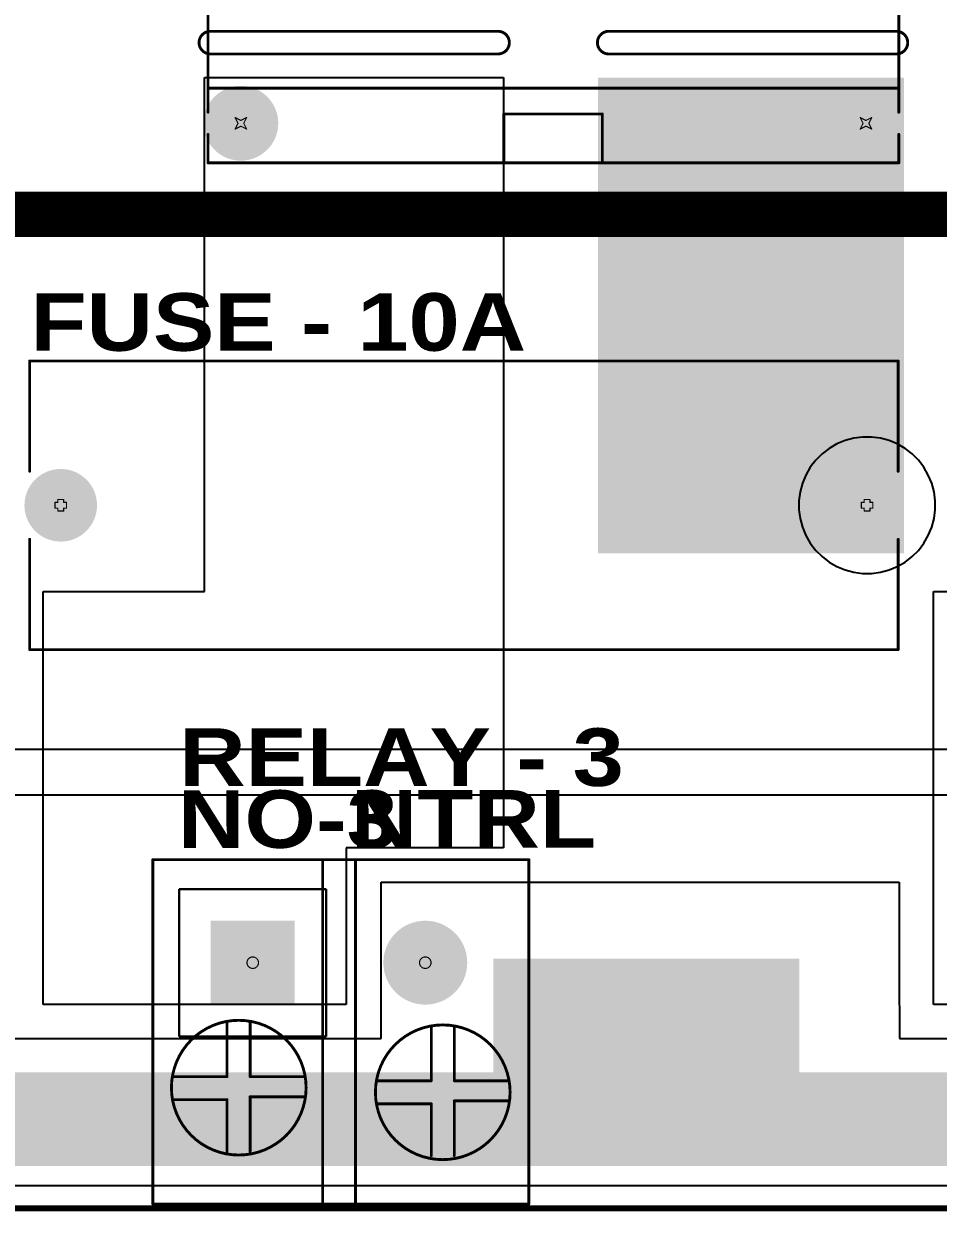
# Model space of a CAD drawing. Header units: inches. Extents: x 0 to 212, y 0 to 208.
# Drawn here: x 3.08 to 4.669, y -0.159 to 1.905 of the extents above; entities that cross this region are included whole.
import ezdxf

# ---------------------------------------------------------------- set-up
doc = ezdxf.new("R2010")
doc.units = ezdxf.units.IN
doc.header["$MEASUREMENT"] = 0
for name, color, linetype in [('Board Outline', 216, 'Continuous'), ('Bottom Layer', 5, 'Continuous'), ('Bottom Solder', 6, 'Continuous'), ('Drill Drawing', 1, 'Continuous'), ('Multi-Layer', 9, 'Continuous'), ('Pad Holes', 156, 'Continuous'), ('Top Layer', 1, 'Continuous'), ('Top Overlay', 2, 'Continuous'), ('Top Solder', 216, 'Continuous')]:
    doc.layers.add(name, color=color, linetype=linetype)
doc.styles.add('Arial', font='', dxfattribs={"height": 0.2})
doc.styles.add('Arial Black_Bold', font='', dxfattribs={"height": 0.2})
doc.styles.get('Arial').set_extended_font_data('Arial')
doc.styles.get('Arial Black_Bold').set_extended_font_data('Arial Black', bold=True)

# ---------------------------------------------------------------- blocks, each defined once
blk = doc.blocks.new('DBT50G_7_62_2P_BK_P_3')
at = {"layer": 'Bottom Layer'}
blk.add_hatch(color=5, dxfattribs=at).paths.add_polyline_path([(-0.2189, 0.0689), (-0.0811, 0.0689), (-0.0811, -0.0689), (-0.2189, -0.0689)])
h = blk.add_hatch(color=5, dxfattribs=at)
edge = h.paths.add_edge_path()
edge.add_arc((0.15, 0), 0.0689, 0, 360)
at = {"layer": 'Bottom Solder'}
blk.add_hatch(color=6, dxfattribs=at).paths.add_polyline_path([(-0.2229, 0.0729), (-0.0771, 0.0729), (-0.0771, -0.0729), (-0.2229, -0.0729)])
h = blk.add_hatch(color=6, dxfattribs=at)
edge = h.paths.add_edge_path()
edge.add_arc((0.15, 0), 0.0729, 0, 360)
at = {"layer": 'Multi-Layer'}
blk.add_hatch(color=9, dxfattribs=at).paths.add_polyline_path([(-0.2189, 0.0689), (-0.0811, 0.0689), (-0.0811, -0.0689), (-0.2189, -0.0689)])
h = blk.add_hatch(color=9, dxfattribs=at)
edge = h.paths.add_edge_path()
edge.add_arc((0.15, 0), 0.0689, 0, 360)
at = {"layer": 'Pad Holes'}
h = blk.add_hatch(color=7, dxfattribs=at)
edge = h.paths.add_edge_path()
edge.add_arc((-0.15, 0), 0.0335, 0, 360)
h = blk.add_hatch(color=7, dxfattribs=at)
edge = h.paths.add_edge_path()
edge.add_arc((0.15, 0), 0.0335, 0, 360)
at = {"layer": 'Top Layer'}
blk.add_hatch(color=1, dxfattribs=at).paths.add_polyline_path([(-0.2189, 0.0689), (-0.0811, 0.0689), (-0.0811, -0.0689), (-0.2189, -0.0689)])
h = blk.add_hatch(color=1, dxfattribs=at)
edge = h.paths.add_edge_path()
edge.add_arc((0.15, 0), 0.0689, 0, 360)
at = {"layer": 'Top Solder'}
blk.add_hatch(color=216, dxfattribs=at).paths.add_polyline_path([(-0.2229, 0.0729), (-0.0771, 0.0729), (-0.0771, -0.0729), (-0.2229, -0.0729)])
h = blk.add_hatch(color=216, dxfattribs=at)
edge = h.paths.add_edge_path()
edge.add_arc((0.15, 0), 0.0729, 0, 360)
at = {"layer": 'Top Overlay'}
for points in [[(-0.3236, 0.1791, 0.005, 0.005, 0), (0.3299, 0.1791, 0.005, 0.005, 0)], [(-0.3236, -0.4193, 0.005, 0.005, 0), (-0.3236, 0.1791, 0.005, 0.005, 0)], [(-0.0284, 0.1791, 0.005, 0.005, 0), (0.0287, 0.1791, 0.005, 0.005, 0)], [(-0.0284, -0.4193, 0.005, 0.005, 0), (-0.0284, 0.1791, 0.005, 0.005, 0)], [(0.0287, -0.4193, 0.005, 0.005, 0), (0.0287, 0.1791, 0.005, 0.005, 0)], [(0.3299, -0.4193, 0.005, 0.005, 0), (0.3299, 0.1791, 0.005, 0.005, 0)], [(-0.1946, -0.198, 0.005, 0.005, 0), (-0.1946, -0.103, 0.005, 0.005, 0)], [(-0.1546, -0.198, 0.005, 0.005, 0), (-0.1546, -0.103, 0.005, 0.005, 0)], [(0.1604, -0.2052, 0.005, 0.005, 0), (0.1604, -0.1102, 0.005, 0.005, 0)], [(0.2004, -0.2052, 0.005, 0.005, 0), (0.2004, -0.1102, 0.005, 0.005, 0)], [(-0.2896, -0.198, 0.005, 0.005, 0), (-0.1946, -0.198, 0.005, 0.005, 0)], [(-0.1546, -0.198, 0.005, 0.005, 0), (-0.0596, -0.198, 0.005, 0.005, 0)], [(0.0654, -0.2052, 0.005, 0.005, 0), (0.1604, -0.2052, 0.005, 0.005, 0)], [(0.2004, -0.2052, 0.005, 0.005, 0), (0.2954, -0.2052, 0.005, 0.005, 0)], [(-0.2896, -0.238, 0.005, 0.005, 0), (-0.1946, -0.238, 0.005, 0.005, 0)], [(-0.1946, -0.328, 0.005, 0.005, 0), (-0.1946, -0.238, 0.005, 0.005, 0)], [(-0.1546, -0.233, 0.005, 0.005, 0), (-0.0596, -0.233, 0.005, 0.005, 0)], [(-0.1546, -0.328, 0.005, 0.005, 0), (-0.1546, -0.233, 0.005, 0.005, 0)], [(0.0654, -0.2452, 0.005, 0.005, 0), (0.1604, -0.2452, 0.005, 0.005, 0)], [(0.1604, -0.3352, 0.005, 0.005, 0), (0.1604, -0.2452, 0.005, 0.005, 0)], [(0.2004, -0.2402, 0.005, 0.005, 0), (0.2954, -0.2402, 0.005, 0.005, 0)], [(0.2004, -0.3352, 0.005, 0.005, 0), (0.2004, -0.2402, 0.005, 0.005, 0)], [(-0.3236, -0.4193, 0.005, 0.005, 0), (0.3299, -0.4193, 0.005, 0.005, 0)], [(-0.0284, -0.4193, 0.005, 0.005, 0), (0.0287, -0.4193, 0.005, 0.005, 0)]]:
    blk.add_lwpolyline(points, format="xyseb", dxfattribs=at)
for points in [[(-0.3249, 0.1791, 0.0025, 0.0025, 1), (-0.3224, 0.1791, 0.0025, 0.0025, 1)], [(-0.3249, 0.1791, 0.0025, 0.0025, 1), (-0.3224, 0.1791, 0.0025, 0.0025, 1)], [(-0.0296, 0.1791, 0.0025, 0.0025, 1), (-0.0271, 0.1791, 0.0025, 0.0025, 1)], [(-0.0296, 0.1791, 0.0025, 0.0025, 1), (-0.0271, 0.1791, 0.0025, 0.0025, 1)], [(0.0275, 0.1791, 0.0025, 0.0025, 1), (0.03, 0.1791, 0.0025, 0.0025, 1)], [(0.0275, 0.1791, 0.0025, 0.0025, 1), (0.03, 0.1791, 0.0025, 0.0025, 1)], [(0.3287, 0.1791, 0.0025, 0.0025, 1), (0.3312, 0.1791, 0.0025, 0.0025, 1)], [(0.3287, 0.1791, 0.0025, 0.0025, 1), (0.3312, 0.1791, 0.0025, 0.0025, 1)], [(-0.0572, -0.2172, 0.005, 0.005, 1), (-0.2913, -0.2172, 0.005, 0.005, 1)], [(-0.1959, -0.103, 0.0025, 0.0025, 1), (-0.1934, -0.103, 0.0025, 0.0025, 1)], [(-0.1559, -0.103, 0.0025, 0.0025, 1), (-0.1534, -0.103, 0.0025, 0.0025, 1)], [(0.2974, -0.2252, 0.005, 0.005, 1), (0.0633, -0.2252, 0.005, 0.005, 1)], [(0.1591, -0.1102, 0.0025, 0.0025, 1), (0.1616, -0.1102, 0.0025, 0.0025, 1)], [(0.1991, -0.1102, 0.0025, 0.0025, 1), (0.2016, -0.1102, 0.0025, 0.0025, 1)], [(-0.2909, -0.198, 0.0025, 0.0025, 1), (-0.2884, -0.198, 0.0025, 0.0025, 1)], [(-0.1959, -0.198, 0.0025, 0.0025, 1), (-0.1934, -0.198, 0.0025, 0.0025, 1)], [(-0.1959, -0.198, 0.0025, 0.0025, 1), (-0.1934, -0.198, 0.0025, 0.0025, 1)], [(-0.1559, -0.198, 0.0025, 0.0025, 1), (-0.1534, -0.198, 0.0025, 0.0025, 1)], [(-0.1559, -0.198, 0.0025, 0.0025, 1), (-0.1534, -0.198, 0.0025, 0.0025, 1)], [(-0.0609, -0.198, 0.0025, 0.0025, 1), (-0.0584, -0.198, 0.0025, 0.0025, 1)], [(0.0641, -0.2052, 0.0025, 0.0025, 1), (0.0666, -0.2052, 0.0025, 0.0025, 1)], [(0.1591, -0.2052, 0.0025, 0.0025, 1), (0.1616, -0.2052, 0.0025, 0.0025, 1)], [(0.1591, -0.2052, 0.0025, 0.0025, 1), (0.1616, -0.2052, 0.0025, 0.0025, 1)], [(0.1991, -0.2052, 0.0025, 0.0025, 1), (0.2016, -0.2052, 0.0025, 0.0025, 1)], [(0.1991, -0.2052, 0.0025, 0.0025, 1), (0.2016, -0.2052, 0.0025, 0.0025, 1)], [(0.2941, -0.2052, 0.0025, 0.0025, 1), (0.2966, -0.2052, 0.0025, 0.0025, 1)], [(-0.2926, -0.2172, 0.0025, 0.0025, 1), (-0.2901, -0.2172, 0.0025, 0.0025, 1)], [(-0.0585, -0.2172, 0.0025, 0.0025, 1), (-0.056, -0.2172, 0.0025, 0.0025, 1)], [(0.0621, -0.2252, 0.0025, 0.0025, 1), (0.0645, -0.2252, 0.0025, 0.0025, 1)], [(0.2962, -0.2252, 0.0025, 0.0025, 1), (0.2987, -0.2252, 0.0025, 0.0025, 1)], [(-0.2909, -0.238, 0.0025, 0.0025, 1), (-0.2884, -0.238, 0.0025, 0.0025, 1)], [(-0.1959, -0.238, 0.0025, 0.0025, 1), (-0.1934, -0.238, 0.0025, 0.0025, 1)], [(-0.1959, -0.238, 0.0025, 0.0025, 1), (-0.1934, -0.238, 0.0025, 0.0025, 1)], [(-0.1559, -0.233, 0.0025, 0.0025, 1), (-0.1534, -0.233, 0.0025, 0.0025, 1)], [(-0.1559, -0.233, 0.0025, 0.0025, 1), (-0.1534, -0.233, 0.0025, 0.0025, 1)], [(-0.0609, -0.233, 0.0025, 0.0025, 1), (-0.0584, -0.233, 0.0025, 0.0025, 1)], [(0.0641, -0.2452, 0.0025, 0.0025, 1), (0.0666, -0.2452, 0.0025, 0.0025, 1)], [(0.1591, -0.2452, 0.0025, 0.0025, 1), (0.1616, -0.2452, 0.0025, 0.0025, 1)], [(0.1591, -0.2452, 0.0025, 0.0025, 1), (0.1616, -0.2452, 0.0025, 0.0025, 1)], [(0.1991, -0.2402, 0.0025, 0.0025, 1), (0.2016, -0.2402, 0.0025, 0.0025, 1)], [(0.1991, -0.2402, 0.0025, 0.0025, 1), (0.2016, -0.2402, 0.0025, 0.0025, 1)], [(0.2941, -0.2402, 0.0025, 0.0025, 1), (0.2966, -0.2402, 0.0025, 0.0025, 1)], [(-0.1959, -0.328, 0.0025, 0.0025, 1), (-0.1934, -0.328, 0.0025, 0.0025, 1)], [(-0.1559, -0.328, 0.0025, 0.0025, 1), (-0.1534, -0.328, 0.0025, 0.0025, 1)], [(0.1591, -0.3352, 0.0025, 0.0025, 1), (0.1616, -0.3352, 0.0025, 0.0025, 1)], [(0.1991, -0.3352, 0.0025, 0.0025, 1), (0.2016, -0.3352, 0.0025, 0.0025, 1)], [(-0.3249, -0.4193, 0.0025, 0.0025, 1), (-0.3224, -0.4193, 0.0025, 0.0025, 1)], [(-0.3249, -0.4193, 0.0025, 0.0025, 1), (-0.3224, -0.4193, 0.0025, 0.0025, 1)], [(-0.0296, -0.4193, 0.0025, 0.0025, 1), (-0.0271, -0.4193, 0.0025, 0.0025, 1)], [(-0.0296, -0.4193, 0.0025, 0.0025, 1), (-0.0271, -0.4193, 0.0025, 0.0025, 1)], [(0.0275, -0.4193, 0.0025, 0.0025, 1), (0.03, -0.4193, 0.0025, 0.0025, 1)], [(0.0275, -0.4193, 0.0025, 0.0025, 1), (0.03, -0.4193, 0.0025, 0.0025, 1)], [(0.3287, -0.4193, 0.0025, 0.0025, 1), (0.3312, -0.4193, 0.0025, 0.0025, 1)], [(0.3287, -0.4193, 0.0025, 0.0025, 1), (0.3312, -0.4193, 0.0025, 0.0025, 1)]]:
    blk.add_lwpolyline(points, format="xyseb", close=True, dxfattribs=at)
blk = doc.blocks.new('G4A_1A_PE_DC24_94')
at = {"layer": 'Bottom Layer'}
blk.add_hatch(color=5, dxfattribs=at).paths.add_polyline_path([(-0.4094, 0.1732), (-0.5354, 0.1732), (-0.5354, 0.2992), (-0.4094, 0.2992)])
h = blk.add_hatch(color=5, dxfattribs=at)
edge = h.paths.add_edge_path()
edge.add_arc((0.3937, 0.2362), 0.063, 0, 360)
h = blk.add_hatch(color=5, dxfattribs=at)
edge = h.paths.add_edge_path()
edge.add_arc((-0.5433, -0.2362), 0.063, 0, 360)
h = blk.add_hatch(color=5, dxfattribs=at)
edge = h.paths.add_edge_path()
edge.add_arc((0.5433, -0.2362), 0.063, 0, 360)
at = {"layer": 'Bottom Solder'}
blk.add_hatch(color=6, dxfattribs=at).paths.add_polyline_path([(-0.4074, 0.1712), (-0.5374, 0.1712), (-0.5374, 0.3012), (-0.4074, 0.3012)])
h = blk.add_hatch(color=6, dxfattribs=at)
edge = h.paths.add_edge_path()
edge.add_arc((0.3937, 0.2362), 0.065, 0, 360)
h = blk.add_hatch(color=6, dxfattribs=at)
edge = h.paths.add_edge_path()
edge.add_arc((-0.5433, -0.2362), 0.065, 0, 360)
h = blk.add_hatch(color=6, dxfattribs=at)
edge = h.paths.add_edge_path()
edge.add_arc((0.5433, -0.2362), 0.065, 0, 360)
at = {"layer": 'Multi-Layer'}
blk.add_hatch(color=9, dxfattribs=at).paths.add_polyline_path([(-0.4094, 0.1732), (-0.5354, 0.1732), (-0.5354, 0.2992), (-0.4094, 0.2992)])
h = blk.add_hatch(color=9, dxfattribs=at)
edge = h.paths.add_edge_path()
edge.add_arc((0.3937, 0.2362), 0.063, 0, 360)
h = blk.add_hatch(color=9, dxfattribs=at)
edge = h.paths.add_edge_path()
edge.add_arc((-0.5433, -0.2362), 0.063, 0, 360)
h = blk.add_hatch(color=9, dxfattribs=at)
edge = h.paths.add_edge_path()
edge.add_arc((0.5433, -0.2362), 0.063, 0, 360)
at = {"layer": 'Pad Holes'}
h = blk.add_hatch(color=7, dxfattribs=at)
edge = h.paths.add_edge_path()
edge.add_arc((-0.4724, 0.2362), 0.0354, 0, 360)
h = blk.add_hatch(color=7, dxfattribs=at)
edge = h.paths.add_edge_path()
edge.add_arc((0.3937, 0.2362), 0.0354, 0, 360)
h = blk.add_hatch(color=7, dxfattribs=at)
edge = h.paths.add_edge_path()
edge.add_arc((-0.5433, -0.2362), 0.0354, 0, 360)
h = blk.add_hatch(color=7, dxfattribs=at)
edge = h.paths.add_edge_path()
edge.add_arc((0.5433, -0.2362), 0.0354, 0, 360)
at = {"layer": 'Top Layer'}
blk.add_hatch(color=1, dxfattribs=at).paths.add_polyline_path([(-0.4094, 0.1732), (-0.5354, 0.1732), (-0.5354, 0.2992), (-0.4094, 0.2992)])
h = blk.add_hatch(color=1, dxfattribs=at)
edge = h.paths.add_edge_path()
edge.add_arc((0.3937, 0.2362), 0.063, 0, 360)
h = blk.add_hatch(color=1, dxfattribs=at)
edge = h.paths.add_edge_path()
edge.add_arc((-0.5433, -0.2362), 0.063, 0, 360)
h = blk.add_hatch(color=1, dxfattribs=at)
edge = h.paths.add_edge_path()
edge.add_arc((0.5433, -0.2362), 0.063, 0, 360)
at = {"layer": 'Top Solder'}
blk.add_hatch(color=216, dxfattribs=at).paths.add_polyline_path([(-0.4074, 0.1712), (-0.5374, 0.1712), (-0.5374, 0.3012), (-0.4074, 0.3012)])
h = blk.add_hatch(color=216, dxfattribs=at)
edge = h.paths.add_edge_path()
edge.add_arc((0.3937, 0.2362), 0.065, 0, 360)
h = blk.add_hatch(color=216, dxfattribs=at)
edge = h.paths.add_edge_path()
edge.add_arc((-0.5433, -0.2362), 0.065, 0, 360)
h = blk.add_hatch(color=216, dxfattribs=at)
edge = h.paths.add_edge_path()
edge.add_arc((0.5433, -0.2362), 0.065, 0, 360)
at = {"layer": 'Top Overlay'}
for points in [[(-0.6004, -0.2169, 0.005, 0.005, 0), (-0.6004, 0.3248, 0.005, 0.005, 0)], [(-0.6004, 0.3248, 0.005, 0.005, 0), (0.6004, 0.3248, 0.005, 0.005, 0)], [(0.6004, -0.217, 0.005, 0.005, 0), (0.6004, 0.3248, 0.005, 0.005, 0)], [(-0.6004, 0.1569, 0.005, 0.005, 0), (0.6004, 0.1569, 0.005, 0.005, 0)], [(-0.6004, -0.1752, 0.005, 0.005, 0), (0.6004, -0.1752, 0.005, 0.005, 0)], [(-0.0861, -0.22, 0.005, 0.005, 0), (0.085, -0.22, 0.005, 0.005, 0)], [(-0.0861, -0.3051, 0.005, 0.005, 0), (-0.0861, -0.22, 0.005, 0.005, 0)], [(0.085, -0.3051, 0.005, 0.005, 0), (0.085, -0.22, 0.005, 0.005, 0)], [(-0.6004, -0.3051, 0.005, 0.005, 0), (-0.6004, -0.2555, 0.005, 0.005, 0)], [(0.6004, -0.2554, 0.005, 0.005, 0), (0.6004, -0.3051, 0.005, 0.005, 0)], [(-0.6004, -0.3051, 0.005, 0.005, 0), (0.6004, -0.3051, 0.005, 0.005, 0)]]:
    blk.add_lwpolyline(points, format="xyseb", dxfattribs=at)
for points in [[(-0.6016, 0.3248, 0.0025, 0.0025, 1), (-0.5991, 0.3248, 0.0025, 0.0025, 1)], [(-0.6017, 0.3248, 0.0025, 0.0025, 1), (-0.5992, 0.3248, 0.0025, 0.0025, 1)], [(0.5991, 0.3248, 0.0025, 0.0025, 1), (0.6016, 0.3248, 0.0025, 0.0025, 1)], [(0.5991, 0.3248, 0.0025, 0.0025, 1), (0.6016, 0.3248, 0.0025, 0.0025, 1)], [(-0.6016, 0.1569, 0.0025, 0.0025, 1), (-0.5991, 0.1569, 0.0025, 0.0025, 1)], [(0.5991, 0.1569, 0.0025, 0.0025, 1), (0.6016, 0.1569, 0.0025, 0.0025, 1)], [(-0.6016, -0.1752, 0.0025, 0.0025, 1), (-0.5991, -0.1752, 0.0025, 0.0025, 1)], [(0.5991, -0.1752, 0.0025, 0.0025, 1), (0.6016, -0.1752, 0.0025, 0.0025, 1)], [(-0.6016, -0.2169, 0.0025, 0.0025, 1), (-0.5991, -0.2169, 0.0025, 0.0025, 1)], [(-0.0874, -0.22, 0.0025, 0.0025, 1), (-0.0849, -0.22, 0.0025, 0.0025, 1)], [(-0.0874, -0.22, 0.0025, 0.0025, 1), (-0.0849, -0.22, 0.0025, 0.0025, 1)], [(0.0837, -0.22, 0.0025, 0.0025, 1), (0.0862, -0.22, 0.0025, 0.0025, 1)], [(0.0837, -0.22, 0.0025, 0.0025, 1), (0.0862, -0.22, 0.0025, 0.0025, 1)], [(0.5991, -0.217, 0.0025, 0.0025, 1), (0.6016, -0.217, 0.0025, 0.0025, 1)], [(-0.6016, -0.2555, 0.0025, 0.0025, 1), (-0.5991, -0.2555, 0.0025, 0.0025, 1)], [(0.5991, -0.2554, 0.0025, 0.0025, 1), (0.6016, -0.2554, 0.0025, 0.0025, 1)], [(-0.6016, -0.3051, 0.0025, 0.0025, 1), (-0.5991, -0.3051, 0.0025, 0.0025, 1)], [(-0.6017, -0.3051, 0.0025, 0.0025, 1), (-0.5992, -0.3051, 0.0025, 0.0025, 1)], [(-0.0874, -0.3051, 0.0025, 0.0025, 1), (-0.0849, -0.3051, 0.0025, 0.0025, 1)], [(0.0837, -0.3051, 0.0025, 0.0025, 1), (0.0862, -0.3051, 0.0025, 0.0025, 1)], [(0.5991, -0.3051, 0.0025, 0.0025, 1), (0.6016, -0.3051, 0.0025, 0.0025, 1)], [(0.5991, -0.3051, 0.0025, 0.0025, 1), (0.6016, -0.3051, 0.0025, 0.0025, 1)]]:
    blk.add_lwpolyline(points, format="xyseb", close=True, dxfattribs=at)
at = {"layer": 'Top Overlay', "style": 'Arial'}
blk.add_text('1', height=0.0315, rotation=360, dxfattribs=at).set_placement((-0.3781, 0.2109))
blk = doc.blocks.new('03540101ZXGY_98')
at = {"layer": 'Bottom Layer'}
h = blk.add_hatch(color=5, dxfattribs=at)
edge = h.paths.add_edge_path()
edge.add_arc((-0.7008, 0), 0.0591, 0, 360)
h = blk.add_hatch(color=5, dxfattribs=at)
edge = h.paths.add_edge_path()
edge.add_arc((0.7008, 0), 0.0591, 0, 360)
at = {"layer": 'Bottom Solder'}
h = blk.add_hatch(color=6, dxfattribs=at)
edge = h.paths.add_edge_path()
edge.add_arc((-0.7008, 0), 0.0631, 0, 360)
h = blk.add_hatch(color=6, dxfattribs=at)
edge = h.paths.add_edge_path()
edge.add_arc((0.7008, 0), 0.0631, 0, 360)
at = {"layer": 'Multi-Layer'}
h = blk.add_hatch(color=9, dxfattribs=at)
edge = h.paths.add_edge_path()
edge.add_arc((-0.7008, 0), 0.0591, 0, 360)
h = blk.add_hatch(color=9, dxfattribs=at)
edge = h.paths.add_edge_path()
edge.add_arc((0.7008, 0), 0.0591, 0, 360)
at = {"layer": 'Pad Holes'}
h = blk.add_hatch(color=7, dxfattribs=at)
edge = h.paths.add_edge_path()
edge.add_arc((-0.7008, 0), 0.0297, 0, 360)
h = blk.add_hatch(color=7, dxfattribs=at)
edge = h.paths.add_edge_path()
edge.add_arc((0.7008, 0), 0.0297, 0, 360)
at = {"layer": 'Top Layer'}
h = blk.add_hatch(color=1, dxfattribs=at)
edge = h.paths.add_edge_path()
edge.add_arc((-0.7008, 0), 0.0591, 0, 360)
h = blk.add_hatch(color=1, dxfattribs=at)
edge = h.paths.add_edge_path()
edge.add_arc((0.7008, 0), 0.0591, 0, 360)
at = {"layer": 'Top Solder'}
h = blk.add_hatch(color=216, dxfattribs=at)
edge = h.paths.add_edge_path()
edge.add_arc((-0.7008, 0), 0.0631, 0, 360)
h = blk.add_hatch(color=216, dxfattribs=at)
edge = h.paths.add_edge_path()
edge.add_arc((0.7008, 0), 0.0631, 0, 360)
at = {"layer": 'Top Overlay'}
for points in [[(-0.7549, 0.0591, 0.005, 0.005, 0), (-0.7549, 0.2508, 0.005, 0.005, 0)], [(-0.7549, 0.2508, 0.005, 0.005, 0), (0.7549, 0.2508, 0.005, 0.005, 0)], [(0.7549, 0.0591, 0.005, 0.005, 0), (0.7549, 0.2508, 0.005, 0.005, 0)], [(-0.7549, -0.2508, 0.005, 0.005, 0), (-0.7549, -0.0591, 0.005, 0.005, 0)], [(0.7549, -0.2508, 0.005, 0.005, 0), (0.7549, -0.0591, 0.005, 0.005, 0)], [(-0.7549, -0.2508, 0.005, 0.005, 0), (0.7549, -0.2508, 0.005, 0.005, 0)]]:
    blk.add_lwpolyline(points, format="xyseb", dxfattribs=at)
for points in [[(-0.7561, 0.2508, 0.0025, 0.0025, 1), (-0.7536, 0.2508, 0.0025, 0.0025, 1)], [(-0.7561, 0.2508, 0.0025, 0.0025, 1), (-0.7536, 0.2508, 0.0025, 0.0025, 1)], [(0.7536, 0.2508, 0.0025, 0.0025, 1), (0.7561, 0.2508, 0.0025, 0.0025, 1)], [(0.7536, 0.2508, 0.0025, 0.0025, 1), (0.7561, 0.2508, 0.0025, 0.0025, 1)], [(-0.7561, 0.0591, 0.0025, 0.0025, 1), (-0.7536, 0.0591, 0.0025, 0.0025, 1)], [(0.7536, 0.0591, 0.0025, 0.0025, 1), (0.7561, 0.0591, 0.0025, 0.0025, 1)], [(-0.7561, -0.0591, 0.0025, 0.0025, 1), (-0.7536, -0.0591, 0.0025, 0.0025, 1)], [(0.7536, -0.0591, 0.0025, 0.0025, 1), (0.7561, -0.0591, 0.0025, 0.0025, 1)], [(-0.7561, -0.2508, 0.0025, 0.0025, 1), (-0.7536, -0.2508, 0.0025, 0.0025, 1)], [(-0.7561, -0.2508, 0.0025, 0.0025, 1), (-0.7536, -0.2508, 0.0025, 0.0025, 1)], [(0.7536, -0.2508, 0.0025, 0.0025, 1), (0.7561, -0.2508, 0.0025, 0.0025, 1)], [(0.7536, -0.2508, 0.0025, 0.0025, 1), (0.7561, -0.2508, 0.0025, 0.0025, 1)]]:
    blk.add_lwpolyline(points, format="xyseb", close=True, dxfattribs=at)

msp = doc.modelspace()

# ---------------------------------------------------------------- hatches: boundary and pattern name
at = {"layer": 'Bottom Layer'}
msp.add_hatch(color=5, dxfattribs=at).paths.add_polyline_path([(4.0777, 0.9843), (4.6099, 0.9843), (4.6099, 1.811), (4.0777, 1.811)])
at = {"layer": 'Bottom Solder'}
for points in [[(3.896, -0.048), (4.428, -0.048), (4.428, 0.28), (3.896, 0.28)], [(0.8464, -0.08), (6.84, -0.08), (6.84, 0.0824), (0.8464, 0.0824)]]:
    msp.add_hatch(color=6, dxfattribs=at).paths.add_polyline_path(points)

# ---------------------------------------------------------------- linework, layer by layer
at = {"layer": 'Board Outline'}
for points in [[(3.3844, 1.8718, 0.005, 0.005, -0.414214), (3.4041, 1.8915, 0.005, 0.005, 0)], [(3.4041, 1.8915, 0.005, 0.005, 0), (3.9041, 1.8915, 0.005, 0.005, 0)], [(3.9041, 1.8915, 0.005, 0.005, -0.414214), (3.9238, 1.8718, 0.005, 0.005, 0)], [(4.0769, 1.8718, 0.005, 0.005, -0.414214), (4.0966, 1.8915, 0.005, 0.005, 0)], [(4.0966, 1.8915, 0.005, 0.005, 0), (4.5966, 1.8915, 0.005, 0.005, 0)], [(4.5966, 1.8915, 0.005, 0.005, -0.414214), (4.6163, 1.8718, 0.005, 0.005, 0)], [(3.4041, 1.8521, 0.005, 0.005, -0.414214), (3.3844, 1.8718, 0.005, 0.005, 0)], [(3.9238, 1.8718, 0.005, 0.005, -0.414214), (3.9041, 1.8521, 0.005, 0.005, 0)], [(4.0966, 1.8521, 0.005, 0.005, -0.414214), (4.0769, 1.8718, 0.005, 0.005, 0)], [(4.6163, 1.8718, 0.005, 0.005, -0.414214), (4.5966, 1.8521, 0.005, 0.005, 0)], [(3.4041, 1.8521, 0.005, 0.005, 0), (3.9041, 1.8521, 0.005, 0.005, 0)], [(4.0966, 1.8521, 0.005, 0.005, 0), (4.5966, 1.8521, 0.005, 0.005, 0)], [(-0.1578, -0.1538, 0.01, 0.01, 0), (8.1099, -0.1538, 0.01, 0.01, 0)]]:
    msp.add_lwpolyline(points, format="xyseb", dxfattribs=at)
for points in [[(3.4029, 1.8915, 0.0025, 0.0025, 1), (3.4054, 1.8915, 0.0025, 0.0025, 1)], [(3.4029, 1.8915, 0.0025, 0.0025, 1), (3.4054, 1.8915, 0.0025, 0.0025, 1)], [(3.9029, 1.8915, 0.0025, 0.0025, 1), (3.9054, 1.8915, 0.0025, 0.0025, 1)], [(3.9029, 1.8915, 0.0025, 0.0025, 1), (3.9054, 1.8915, 0.0025, 0.0025, 1)], [(4.0953, 1.8915, 0.0025, 0.0025, 1), (4.0978, 1.8915, 0.0025, 0.0025, 1)], [(4.0953, 1.8915, 0.0025, 0.0025, 1), (4.0978, 1.8915, 0.0025, 0.0025, 1)], [(4.5953, 1.8915, 0.0025, 0.0025, 1), (4.5978, 1.8915, 0.0025, 0.0025, 1)], [(4.5953, 1.8915, 0.0025, 0.0025, 1), (4.5978, 1.8915, 0.0025, 0.0025, 1)], [(3.3832, 1.8718, 0.0025, 0.0025, 1), (3.3857, 1.8718, 0.0025, 0.0025, 1)], [(3.3832, 1.8718, 0.0025, 0.0025, 1), (3.3857, 1.8718, 0.0025, 0.0025, 1)], [(3.9226, 1.8718, 0.0025, 0.0025, 1), (3.9251, 1.8718, 0.0025, 0.0025, 1)], [(3.9226, 1.8718, 0.0025, 0.0025, 1), (3.9251, 1.8718, 0.0025, 0.0025, 1)], [(4.0757, 1.8718, 0.0025, 0.0025, 1), (4.0782, 1.8718, 0.0025, 0.0025, 1)], [(4.0757, 1.8718, 0.0025, 0.0025, 1), (4.0782, 1.8718, 0.0025, 0.0025, 1)], [(4.615, 1.8718, 0.0025, 0.0025, 1), (4.6175, 1.8718, 0.0025, 0.0025, 1)], [(4.615, 1.8718, 0.0025, 0.0025, 1), (4.6175, 1.8718, 0.0025, 0.0025, 1)], [(3.4029, 1.8521, 0.0025, 0.0025, 1), (3.4054, 1.8521, 0.0025, 0.0025, 1)], [(3.4029, 1.8521, 0.0025, 0.0025, 1), (3.4054, 1.8521, 0.0025, 0.0025, 1)], [(3.9029, 1.8521, 0.0025, 0.0025, 1), (3.9054, 1.8521, 0.0025, 0.0025, 1)], [(3.9029, 1.8521, 0.0025, 0.0025, 1), (3.9054, 1.8521, 0.0025, 0.0025, 1)], [(4.0953, 1.8521, 0.0025, 0.0025, 1), (4.0978, 1.8521, 0.0025, 0.0025, 1)], [(4.0953, 1.8521, 0.0025, 0.0025, 1), (4.0978, 1.8521, 0.0025, 0.0025, 1)], [(4.5953, 1.8521, 0.0025, 0.0025, 1), (4.5978, 1.8521, 0.0025, 0.0025, 1)], [(4.5953, 1.8521, 0.0025, 0.0025, 1), (4.5978, 1.8521, 0.0025, 0.0025, 1)]]:
    msp.add_lwpolyline(points, format="xyseb", close=True, dxfattribs=at)
at = {"layer": 'Bottom Layer'}
for p, q in [((3.3937, 0.918), (3.3937, 1.811)), ((3.3937, 1.811), (3.9137, 1.811)), ((3.9137, 1.811), (3.9137, 0.4724)), ((3.1137, 0.2005), (3.1137, 0.918)), ((3.1137, 0.918), (3.3937, 0.918)), ((4.661, 0.2005), (4.661, 0.918)), ((4.661, 0.918), (4.9874, 0.918)), ((3.9137, 0.4724), (3.64, 0.4724)), ((3.64, 0.4724), (3.64, 0.2005)), ((3.7008, 0.1412), (3.7008, 0.413)), ((3.7008, 0.413), (4.6017, 0.413)), ((4.6017, 0.413), (4.6017, 0.2005)), ((3.64, 0.2005), (3.1137, 0.2005)), ((4.6017, 0.2005), (4.602, 0.1971)), ((4.602, 0.1971), (4.602, 0.1412)), ((5.158, 0.2005), (4.661, 0.2005)), ((3.0542, 0.1412), (3.1137, 0.1412)), ((3.1137, 0.1412), (3.1137, 0.1412)), ((3.1137, 0.1412), (3.64, 0.1412)), ((3.64, 0.1412), (3.64, 0.1412)), ((3.64, 0.1412), (3.7008, 0.1412)), ((4.602, 0.1412), (4.661, 0.1412)), ((4.661, 0.1412), (4.661, 0.1412)), ((4.661, 0.1412), (5.158, 0.1412)), ((6.9685, -0.1145), (0.615, -0.1145))]:
    msp.add_line(p, q, dxfattribs=at)
at = {"layer": 'Drill Drawing'}
for points in [[(3.4471, 1.7416, 0.002, 0.002, 0), (3.4571, 1.7366, 0.002, 0.002, 0)], [(3.4471, 1.7416, 0.002, 0.002, 0), (3.4521, 1.7316, 0.002, 0.002, 0)], [(3.4571, 1.7366, 0.002, 0.002, 0), (3.4671, 1.7416, 0.002, 0.002, 0)], [(3.4621, 1.7316, 0.002, 0.002, 0), (3.4671, 1.7416, 0.002, 0.002, 0)], [(4.5337, 1.7416, 0.002, 0.002, 0), (4.5437, 1.7366, 0.002, 0.002, 0)], [(4.5337, 1.7416, 0.002, 0.002, 0), (4.5387, 1.7316, 0.002, 0.002, 0)], [(4.5437, 1.7366, 0.002, 0.002, 0), (4.5537, 1.7416, 0.002, 0.002, 0)], [(4.5487, 1.7316, 0.002, 0.002, 0), (4.5537, 1.7416, 0.002, 0.002, 0)], [(3.4471, 1.7216, 0.002, 0.002, 0), (3.4521, 1.7316, 0.002, 0.002, 0)], [(3.4471, 1.7216, 0.002, 0.002, 0), (3.4571, 1.7266, 0.002, 0.002, 0)], [(3.4571, 1.7266, 0.002, 0.002, 0), (3.4671, 1.7216, 0.002, 0.002, 0)], [(3.4621, 1.7316, 0.002, 0.002, 0), (3.4671, 1.7216, 0.002, 0.002, 0)], [(4.5337, 1.7216, 0.002, 0.002, 0), (4.5387, 1.7316, 0.002, 0.002, 0)], [(4.5337, 1.7216, 0.002, 0.002, 0), (4.5437, 1.7266, 0.002, 0.002, 0)], [(4.5437, 1.7266, 0.002, 0.002, 0), (4.5537, 1.7216, 0.002, 0.002, 0)], [(4.5487, 1.7316, 0.002, 0.002, 0), (4.5537, 1.7216, 0.002, 0.002, 0)], [(3.134, 1.0629, 0.002, 0.002, 0), (3.134, 1.0729, 0.002, 0.002, 0)], [(3.134, 1.0729, 0.002, 0.002, 0), (3.139, 1.0729, 0.002, 0.002, 0)], [(3.139, 1.0729, 0.002, 0.002, 0), (3.139, 1.0779, 0.002, 0.002, 0)], [(3.139, 1.0779, 0.002, 0.002, 0), (3.149, 1.0779, 0.002, 0.002, 0)], [(3.149, 1.0729, 0.002, 0.002, 0), (3.149, 1.0779, 0.002, 0.002, 0)], [(3.149, 1.0729, 0.002, 0.002, 0), (3.154, 1.0729, 0.002, 0.002, 0)], [(3.154, 1.0629, 0.002, 0.002, 0), (3.154, 1.0729, 0.002, 0.002, 0)], [(4.5356, 1.0629, 0.002, 0.002, 0), (4.5356, 1.0729, 0.002, 0.002, 0)], [(4.5356, 1.0729, 0.002, 0.002, 0), (4.5406, 1.0729, 0.002, 0.002, 0)], [(4.5406, 1.0729, 0.002, 0.002, 0), (4.5406, 1.0779, 0.002, 0.002, 0)], [(4.5406, 1.0779, 0.002, 0.002, 0), (4.5506, 1.0779, 0.002, 0.002, 0)], [(4.5506, 1.0729, 0.002, 0.002, 0), (4.5506, 1.0779, 0.002, 0.002, 0)], [(4.5506, 1.0729, 0.002, 0.002, 0), (4.5556, 1.0729, 0.002, 0.002, 0)], [(4.5556, 1.0629, 0.002, 0.002, 0), (4.5556, 1.0729, 0.002, 0.002, 0)], [(3.134, 1.0629, 0.002, 0.002, 0), (3.139, 1.0629, 0.002, 0.002, 0)], [(3.139, 1.0579, 0.002, 0.002, 0), (3.139, 1.0629, 0.002, 0.002, 0)], [(3.139, 1.0579, 0.002, 0.002, 0), (3.149, 1.0579, 0.002, 0.002, 0)], [(3.149, 1.0629, 0.002, 0.002, 0), (3.154, 1.0629, 0.002, 0.002, 0)], [(3.149, 1.0579, 0.002, 0.002, 0), (3.149, 1.0629, 0.002, 0.002, 0)], [(4.5356, 1.0629, 0.002, 0.002, 0), (4.5406, 1.0629, 0.002, 0.002, 0)], [(4.5406, 1.0579, 0.002, 0.002, 0), (4.5406, 1.0629, 0.002, 0.002, 0)], [(4.5406, 1.0579, 0.002, 0.002, 0), (4.5506, 1.0579, 0.002, 0.002, 0)], [(4.5506, 1.0629, 0.002, 0.002, 0), (4.5556, 1.0629, 0.002, 0.002, 0)], [(4.5506, 1.0579, 0.002, 0.002, 0), (4.5506, 1.0629, 0.002, 0.002, 0)]]:
    msp.add_lwpolyline(points, format="xyseb", dxfattribs=at)
for points in [[(3.4466, 1.7416, 0.001, 0.001, 1), (3.4476, 1.7416, 0.001, 0.001, 1)], [(3.4466, 1.7416, 0.001, 0.001, 1), (3.4476, 1.7416, 0.001, 0.001, 1)], [(3.4566, 1.7366, 0.001, 0.001, 1), (3.4576, 1.7366, 0.001, 0.001, 1)], [(3.4566, 1.7366, 0.001, 0.001, 1), (3.4576, 1.7366, 0.001, 0.001, 1)], [(3.4666, 1.7416, 0.001, 0.001, 1), (3.4676, 1.7416, 0.001, 0.001, 1)], [(3.4666, 1.7416, 0.001, 0.001, 1), (3.4676, 1.7416, 0.001, 0.001, 1)], [(4.5332, 1.7416, 0.001, 0.001, 1), (4.5342, 1.7416, 0.001, 0.001, 1)], [(4.5332, 1.7416, 0.001, 0.001, 1), (4.5342, 1.7416, 0.001, 0.001, 1)], [(4.5432, 1.7366, 0.001, 0.001, 1), (4.5442, 1.7366, 0.001, 0.001, 1)], [(4.5432, 1.7366, 0.001, 0.001, 1), (4.5442, 1.7366, 0.001, 0.001, 1)], [(4.5532, 1.7416, 0.001, 0.001, 1), (4.5542, 1.7416, 0.001, 0.001, 1)], [(4.5532, 1.7416, 0.001, 0.001, 1), (4.5542, 1.7416, 0.001, 0.001, 1)], [(3.4466, 1.7216, 0.001, 0.001, 1), (3.4476, 1.7216, 0.001, 0.001, 1)], [(3.4466, 1.7216, 0.001, 0.001, 1), (3.4476, 1.7216, 0.001, 0.001, 1)], [(3.4516, 1.7316, 0.001, 0.001, 1), (3.4526, 1.7316, 0.001, 0.001, 1)], [(3.4516, 1.7316, 0.001, 0.001, 1), (3.4526, 1.7316, 0.001, 0.001, 1)], [(3.4566, 1.7266, 0.001, 0.001, 1), (3.4576, 1.7266, 0.001, 0.001, 1)], [(3.4566, 1.7266, 0.001, 0.001, 1), (3.4576, 1.7266, 0.001, 0.001, 1)], [(3.4616, 1.7316, 0.001, 0.001, 1), (3.4626, 1.7316, 0.001, 0.001, 1)], [(3.4616, 1.7316, 0.001, 0.001, 1), (3.4626, 1.7316, 0.001, 0.001, 1)], [(3.4666, 1.7216, 0.001, 0.001, 1), (3.4676, 1.7216, 0.001, 0.001, 1)], [(3.4666, 1.7216, 0.001, 0.001, 1), (3.4676, 1.7216, 0.001, 0.001, 1)], [(4.5332, 1.7216, 0.001, 0.001, 1), (4.5342, 1.7216, 0.001, 0.001, 1)], [(4.5332, 1.7216, 0.001, 0.001, 1), (4.5342, 1.7216, 0.001, 0.001, 1)], [(4.5382, 1.7316, 0.001, 0.001, 1), (4.5392, 1.7316, 0.001, 0.001, 1)], [(4.5382, 1.7316, 0.001, 0.001, 1), (4.5392, 1.7316, 0.001, 0.001, 1)], [(4.5432, 1.7266, 0.001, 0.001, 1), (4.5442, 1.7266, 0.001, 0.001, 1)], [(4.5432, 1.7266, 0.001, 0.001, 1), (4.5442, 1.7266, 0.001, 0.001, 1)], [(4.5482, 1.7316, 0.001, 0.001, 1), (4.5492, 1.7316, 0.001, 0.001, 1)], [(4.5482, 1.7316, 0.001, 0.001, 1), (4.5492, 1.7316, 0.001, 0.001, 1)], [(4.5532, 1.7216, 0.001, 0.001, 1), (4.5542, 1.7216, 0.001, 0.001, 1)], [(4.5532, 1.7216, 0.001, 0.001, 1), (4.5542, 1.7216, 0.001, 0.001, 1)], [(3.1335, 1.0729, 0.001, 0.001, 1), (3.1345, 1.0729, 0.001, 0.001, 1)], [(3.1335, 1.0729, 0.001, 0.001, 1), (3.1345, 1.0729, 0.001, 0.001, 1)], [(3.1385, 1.0779, 0.001, 0.001, 1), (3.1395, 1.0779, 0.001, 0.001, 1)], [(3.1385, 1.0779, 0.001, 0.001, 1), (3.1395, 1.0779, 0.001, 0.001, 1)], [(3.1385, 1.0729, 0.001, 0.001, 1), (3.1395, 1.0729, 0.001, 0.001, 1)], [(3.1385, 1.0729, 0.001, 0.001, 1), (3.1395, 1.0729, 0.001, 0.001, 1)], [(3.1485, 1.0779, 0.001, 0.001, 1), (3.1495, 1.0779, 0.001, 0.001, 1)], [(3.1485, 1.0779, 0.001, 0.001, 1), (3.1495, 1.0779, 0.001, 0.001, 1)], [(3.1485, 1.0729, 0.001, 0.001, 1), (3.1495, 1.0729, 0.001, 0.001, 1)], [(3.1485, 1.0729, 0.001, 0.001, 1), (3.1495, 1.0729, 0.001, 0.001, 1)], [(3.1535, 1.0729, 0.001, 0.001, 1), (3.1545, 1.0729, 0.001, 0.001, 1)], [(3.1535, 1.0729, 0.001, 0.001, 1), (3.1545, 1.0729, 0.001, 0.001, 1)], [(4.5351, 1.0729, 0.001, 0.001, 1), (4.5361, 1.0729, 0.001, 0.001, 1)], [(4.5351, 1.0729, 0.001, 0.001, 1), (4.5361, 1.0729, 0.001, 0.001, 1)], [(4.5401, 1.0779, 0.001, 0.001, 1), (4.5411, 1.0779, 0.001, 0.001, 1)], [(4.5401, 1.0779, 0.001, 0.001, 1), (4.5411, 1.0779, 0.001, 0.001, 1)], [(4.5401, 1.0729, 0.001, 0.001, 1), (4.5411, 1.0729, 0.001, 0.001, 1)], [(4.5401, 1.0729, 0.001, 0.001, 1), (4.5411, 1.0729, 0.001, 0.001, 1)], [(4.5501, 1.0779, 0.001, 0.001, 1), (4.5511, 1.0779, 0.001, 0.001, 1)], [(4.5501, 1.0779, 0.001, 0.001, 1), (4.5511, 1.0779, 0.001, 0.001, 1)], [(4.5501, 1.0729, 0.001, 0.001, 1), (4.5511, 1.0729, 0.001, 0.001, 1)], [(4.5501, 1.0729, 0.001, 0.001, 1), (4.5511, 1.0729, 0.001, 0.001, 1)], [(4.5551, 1.0729, 0.001, 0.001, 1), (4.5561, 1.0729, 0.001, 0.001, 1)], [(4.5551, 1.0729, 0.001, 0.001, 1), (4.5561, 1.0729, 0.001, 0.001, 1)], [(3.1335, 1.0629, 0.001, 0.001, 1), (3.1345, 1.0629, 0.001, 0.001, 1)], [(3.1335, 1.0629, 0.001, 0.001, 1), (3.1345, 1.0629, 0.001, 0.001, 1)], [(3.1385, 1.0629, 0.001, 0.001, 1), (3.1395, 1.0629, 0.001, 0.001, 1)], [(3.1385, 1.0629, 0.001, 0.001, 1), (3.1395, 1.0629, 0.001, 0.001, 1)], [(3.1385, 1.0579, 0.001, 0.001, 1), (3.1395, 1.0579, 0.001, 0.001, 1)], [(3.1385, 1.0579, 0.001, 0.001, 1), (3.1395, 1.0579, 0.001, 0.001, 1)], [(3.1485, 1.0629, 0.001, 0.001, 1), (3.1495, 1.0629, 0.001, 0.001, 1)], [(3.1485, 1.0629, 0.001, 0.001, 1), (3.1495, 1.0629, 0.001, 0.001, 1)], [(3.1485, 1.0579, 0.001, 0.001, 1), (3.1495, 1.0579, 0.001, 0.001, 1)], [(3.1485, 1.0579, 0.001, 0.001, 1), (3.1495, 1.0579, 0.001, 0.001, 1)], [(3.1535, 1.0629, 0.001, 0.001, 1), (3.1545, 1.0629, 0.001, 0.001, 1)], [(3.1535, 1.0629, 0.001, 0.001, 1), (3.1545, 1.0629, 0.001, 0.001, 1)], [(4.5351, 1.0629, 0.001, 0.001, 1), (4.5361, 1.0629, 0.001, 0.001, 1)], [(4.5351, 1.0629, 0.001, 0.001, 1), (4.5361, 1.0629, 0.001, 0.001, 1)], [(4.5401, 1.0629, 0.001, 0.001, 1), (4.5411, 1.0629, 0.001, 0.001, 1)], [(4.5401, 1.0629, 0.001, 0.001, 1), (4.5411, 1.0629, 0.001, 0.001, 1)], [(4.5401, 1.0579, 0.001, 0.001, 1), (4.5411, 1.0579, 0.001, 0.001, 1)], [(4.5401, 1.0579, 0.001, 0.001, 1), (4.5411, 1.0579, 0.001, 0.001, 1)], [(4.5501, 1.0629, 0.001, 0.001, 1), (4.5511, 1.0629, 0.001, 0.001, 1)], [(4.5501, 1.0629, 0.001, 0.001, 1), (4.5511, 1.0629, 0.001, 0.001, 1)], [(4.5501, 1.0579, 0.001, 0.001, 1), (4.5511, 1.0579, 0.001, 0.001, 1)], [(4.5501, 1.0579, 0.001, 0.001, 1), (4.5511, 1.0579, 0.001, 0.001, 1)], [(4.5551, 1.0629, 0.001, 0.001, 1), (4.5561, 1.0629, 0.001, 0.001, 1)], [(4.5551, 1.0629, 0.001, 0.001, 1), (4.5561, 1.0629, 0.001, 0.001, 1)], [(3.4877, 0.2731, 0.002, 0.002, 1), (3.4677, 0.2731, 0.002, 0.002, 1)], [(3.4672, 0.2731, 0.001, 0.001, 1), (3.4682, 0.2731, 0.001, 0.001, 1)], [(3.4872, 0.2731, 0.001, 0.001, 1), (3.4882, 0.2731, 0.001, 0.001, 1)], [(3.7877, 0.2731, 0.002, 0.002, 1), (3.7677, 0.2731, 0.002, 0.002, 1)], [(3.7672, 0.2731, 0.001, 0.001, 1), (3.7682, 0.2731, 0.001, 0.001, 1)], [(3.7872, 0.2731, 0.001, 0.001, 1), (3.7882, 0.2731, 0.001, 0.001, 1)]]:
    msp.add_lwpolyline(points, format="xyseb", close=True, dxfattribs=at)
at = {"layer": 'Multi-Layer'}
for p, q in [((3.3874, 1.883), (3.3844, 1.8757)), ((3.393, 1.8885), (3.3874, 1.883)), ((3.4002, 1.8915), (3.393, 1.8885)), ((3.4041, 1.8915), (3.4002, 1.8915)), ((3.9041, 1.8915), (3.4041, 1.8915)), ((3.908, 1.8915), (3.9041, 1.8915)), ((3.9041, 1.8915), (3.9041, 1.8915)), ((3.9153, 1.8885), (3.908, 1.8915)), ((3.9208, 1.883), (3.9153, 1.8885)), ((3.9238, 1.8757), (3.9208, 1.883)), ((4.0769, 1.8757), (4.0799, 1.883)), ((4.0799, 1.883), (4.0854, 1.8885)), ((4.0854, 1.8885), (4.0927, 1.8915)), ((4.0927, 1.8915), (4.0966, 1.8915)), ((4.0966, 1.8915), (4.0966, 1.8915)), ((4.0966, 1.8915), (4.5966, 1.8915)), ((4.5966, 1.8915), (4.6005, 1.8915)), ((4.6005, 1.8915), (4.6077, 1.8885)), ((4.6077, 1.8885), (4.6133, 1.883)), ((4.6133, 1.883), (4.6163, 1.8757)), ((3.3844, 1.8757), (3.3844, 1.8718)), ((3.3844, 1.8718), (3.3844, 1.8679)), ((3.3844, 1.8679), (3.3874, 1.8607)), ((3.3874, 1.8607), (3.393, 1.8551)), ((3.9153, 1.8551), (3.9208, 1.8607)), ((3.9208, 1.8607), (3.9238, 1.8679)), ((3.9238, 1.8718), (3.9238, 1.8757)), ((3.9238, 1.8679), (3.9238, 1.8718)), ((4.0769, 1.8718), (4.0769, 1.8757)), ((4.0769, 1.8679), (4.0769, 1.8718)), ((4.0799, 1.8607), (4.0769, 1.8679)), ((4.0854, 1.8551), (4.0799, 1.8607)), ((4.6133, 1.8607), (4.6077, 1.8551)), ((4.6163, 1.8679), (4.6133, 1.8607)), ((4.6163, 1.8757), (4.6163, 1.8718)), ((4.6163, 1.8718), (4.6163, 1.8679)), ((3.393, 1.8551), (3.4002, 1.8521)), ((3.4002, 1.8521), (3.4041, 1.8521)), ((3.4041, 1.8521), (3.9041, 1.8521)), ((3.4041, 1.8521), (3.4041, 1.8521)), ((3.9041, 1.8521), (3.908, 1.8521)), ((3.908, 1.8521), (3.9153, 1.8551)), ((4.0927, 1.8521), (4.0854, 1.8551)), ((4.0966, 1.8521), (4.0927, 1.8521)), ((4.5966, 1.8521), (4.0966, 1.8521)), ((4.6005, 1.8521), (4.5966, 1.8521)), ((4.5966, 1.8521), (4.5966, 1.8521)), ((4.6077, 1.8551), (4.6005, 1.8521))]:
    msp.add_line(p, q, dxfattribs=at)
at = {"layer": 'Top Layer'}
for p, q in [((-0.1276, 1.6095), (7.028, 1.6095)), ((4.5075, 1.1803), (4.4931, 1.1744)), ((4.5075, 1.1803), (4.4931, 1.1744)), ((4.5225, 1.1843), (4.5075, 1.1803)), ((4.5225, 1.1843), (4.5075, 1.1803)), ((4.5379, 1.1864), (4.5225, 1.1843)), ((4.5379, 1.1864), (4.5225, 1.1843)), ((4.5456, 1.1864), (4.5379, 1.1864)), ((4.5534, 1.1864), (4.5379, 1.1864)), ((4.5534, 1.1864), (4.5456, 1.1864)), ((4.5688, 1.1843), (4.5534, 1.1864)), ((4.5688, 1.1843), (4.5534, 1.1864)), ((4.5838, 1.1803), (4.5688, 1.1843)), ((4.5838, 1.1803), (4.5688, 1.1843)), ((4.5981, 1.1744), (4.5838, 1.1803)), ((4.5981, 1.1744), (4.5838, 1.1803)), ((4.4673, 1.1572), (4.4564, 1.1462)), ((4.4673, 1.1572), (4.4564, 1.1462)), ((4.4797, 1.1666), (4.4673, 1.1572)), ((4.4797, 1.1666), (4.4673, 1.1572)), ((4.4931, 1.1744), (4.4797, 1.1666)), ((4.4931, 1.1744), (4.4797, 1.1666)), ((4.6116, 1.1666), (4.5981, 1.1744)), ((4.6116, 1.1666), (4.5981, 1.1744)), ((4.6239, 1.1572), (4.6116, 1.1666)), ((4.6239, 1.1572), (4.6116, 1.1666)), ((4.6349, 1.1462), (4.6239, 1.1572)), ((4.6349, 1.1462), (4.6239, 1.1572)), ((4.4564, 1.1462), (4.4469, 1.1339)), ((4.4564, 1.1462), (4.4469, 1.1339)), ((4.6443, 1.1339), (4.6349, 1.1462)), ((4.6443, 1.1339), (4.6349, 1.1462)), ((4.4391, 1.1204), (4.4332, 1.1061)), ((4.4391, 1.1204), (4.4332, 1.1061)), ((4.4469, 1.1339), (4.4391, 1.1204)), ((4.4469, 1.1339), (4.4391, 1.1204)), ((4.6521, 1.1204), (4.6443, 1.1339)), ((4.6521, 1.1204), (4.6443, 1.1339)), ((4.658, 1.1061), (4.6521, 1.1204)), ((4.658, 1.1061), (4.6521, 1.1204)), ((4.4332, 1.1061), (4.4292, 1.0911)), ((4.4332, 1.1061), (4.4292, 1.0911)), ((4.6621, 1.0911), (4.658, 1.1061)), ((4.6621, 1.0911), (4.658, 1.1061)), ((4.4292, 1.0911), (4.4271, 1.0757)), ((4.4292, 1.0911), (4.4271, 1.0757)), ((4.4271, 1.0757), (4.4271, 1.0679)), ((4.4271, 1.0757), (4.4271, 1.0601)), ((4.6641, 1.0757), (4.6621, 1.0911)), ((4.6641, 1.0757), (4.6621, 1.0911)), ((4.6641, 1.0679), (4.6641, 1.0757)), ((4.6641, 1.0601), (4.6641, 1.0757)), ((4.4271, 1.0679), (4.4271, 1.0679)), ((4.4271, 1.0679), (4.4271, 1.0601)), ((4.4271, 1.0601), (4.4292, 1.0447)), ((4.4271, 1.0601), (4.4292, 1.0447)), ((4.6621, 1.0447), (4.6641, 1.0601)), ((4.6621, 1.0447), (4.6641, 1.0601)), ((4.6641, 1.0601), (4.6641, 1.0679)), ((4.4292, 1.0447), (4.4332, 1.0297)), ((4.4292, 1.0447), (4.4332, 1.0297)), ((4.658, 1.0297), (4.6621, 1.0447)), ((4.658, 1.0297), (4.6621, 1.0447)), ((4.4332, 1.0297), (4.4391, 1.0154)), ((4.4332, 1.0297), (4.4391, 1.0154)), ((4.4391, 1.0154), (4.4469, 1.0019)), ((4.4391, 1.0154), (4.4469, 1.0019)), ((4.6443, 1.0019), (4.6521, 1.0154)), ((4.6443, 1.0019), (4.6521, 1.0154)), ((4.6521, 1.0154), (4.658, 1.0297)), ((4.6521, 1.0154), (4.658, 1.0297)), ((4.4469, 1.0019), (4.4564, 0.9896)), ((4.4469, 1.0019), (4.4564, 0.9896)), ((4.6349, 0.9896), (4.6443, 1.0019)), ((4.6349, 0.9896), (4.6443, 1.0019)), ((4.4564, 0.9896), (4.4673, 0.9786)), ((4.4564, 0.9896), (4.4673, 0.9786)), ((4.4673, 0.9786), (4.4797, 0.9692)), ((4.4673, 0.9786), (4.4797, 0.9692)), ((4.6116, 0.9692), (4.6239, 0.9786)), ((4.6116, 0.9692), (4.6239, 0.9786)), ((4.6239, 0.9786), (4.6349, 0.9896)), ((4.6239, 0.9786), (4.6349, 0.9896)), ((4.4797, 0.9692), (4.4931, 0.9614)), ((4.4797, 0.9692), (4.4931, 0.9614)), ((4.4931, 0.9614), (4.5075, 0.9555)), ((4.4931, 0.9614), (4.5075, 0.9555)), ((4.5075, 0.9555), (4.5225, 0.9514)), ((4.5075, 0.9555), (4.5225, 0.9514)), ((4.5225, 0.9514), (4.5379, 0.9494)), ((4.5225, 0.9514), (4.5379, 0.9494)), ((4.5379, 0.9494), (4.5456, 0.9494)), ((4.5379, 0.9494), (4.5534, 0.9494)), ((4.5456, 0.9494), (4.5534, 0.9494)), ((4.5534, 0.9494), (4.5688, 0.9514)), ((4.5534, 0.9494), (4.5688, 0.9514)), ((4.5688, 0.9514), (4.5838, 0.9555)), ((4.5688, 0.9514), (4.5838, 0.9555)), ((4.5838, 0.9555), (4.5981, 0.9614)), ((4.5838, 0.9555), (4.5981, 0.9614)), ((4.5981, 0.9614), (4.6116, 0.9692)), ((4.5981, 0.9614), (4.6116, 0.9692)), ((6.9787, 0.6437), (-0.1276, 0.6437)), ((0.5887, 0.565), (6.9, 0.565)), ((3.3497, 0.1451), (3.3497, 0.401)), ((3.3497, 0.401), (3.6056, 0.401)), ((3.6056, 0.401), (3.3497, 0.401)), ((3.3497, 0.401), (3.3497, 0.1451)), ((3.6056, 0.401), (3.6056, 0.1451)), ((3.6056, 0.1451), (3.6056, 0.401)), ((3.6056, 0.1451), (3.3497, 0.1451)), ((3.3497, 0.1451), (3.6056, 0.1451)), ((6.9, -0.1145), (0.5887, -0.1145))]:
    msp.add_line(p, q, dxfattribs=at)
at = {"layer": 'Top Overlay'}
msp.add_lwpolyline([(-0.1133, 1.5733, 0.0787, 0.0787, 0), (7.7165, 1.5733, 0.0787, 0.0787, 0)], format="xyseb", dxfattribs=at)

# ---------------------------------------------------------------- block references
for name, p in [('G4A_1A_PE_DC24_94', (4.0004, 1.9679)), ('03540101ZXGY_98', (3.8448, 1.0679)), ('DBT50G_7_62_2P_BK_P_3', (3.6277, 0.2731))]:
    msp.add_blockref(name, p)

# ---------------------------------------------------------------- texts
at = {"layer": 'Top Overlay', "style": 'Arial Black_Bold'}
for s, p in [('FUSE - 10A', (3.0912, 1.3364)), ('RELAY - 3', (3.3499, 0.5803)), ('NO-3', (3.3478, 0.4726)), ('NTRL', (3.6483, 0.473))]:
    msp.add_text(s, height=0.1, rotation=360, dxfattribs=at).set_placement(p)

doc.saveas('drawing.dxf')
